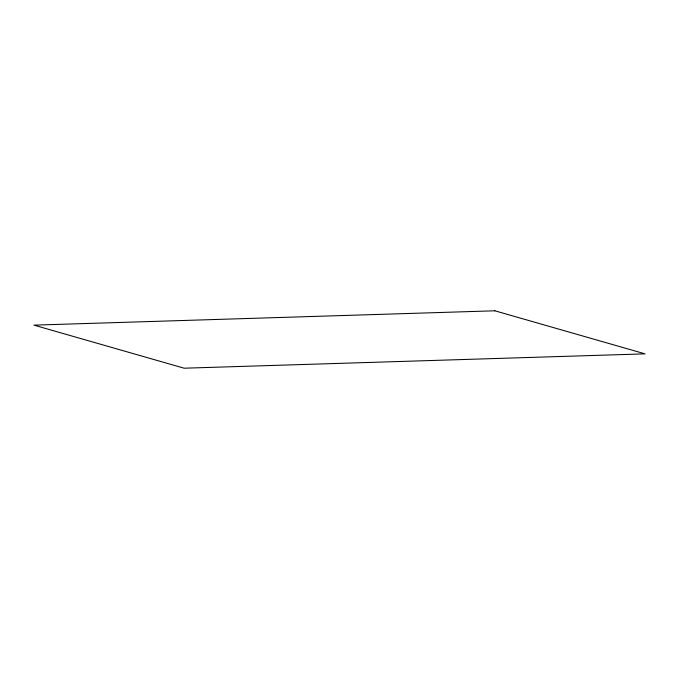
<?xml version="1.0" encoding="UTF-8"?>
<svg xmlns="http://www.w3.org/2000/svg" width="679" height="679" viewBox="0 0 679 679"><rect width="100%" height="100%" fill="white"/><g stroke="black" fill="none" stroke-linecap="round" stroke-linejoin="round"><path stroke-width="1.02" d="M494.855 310.795L33.95 325.139L184.145 368.205L645.05 353.861L494.855 310.795"/></g></svg>
